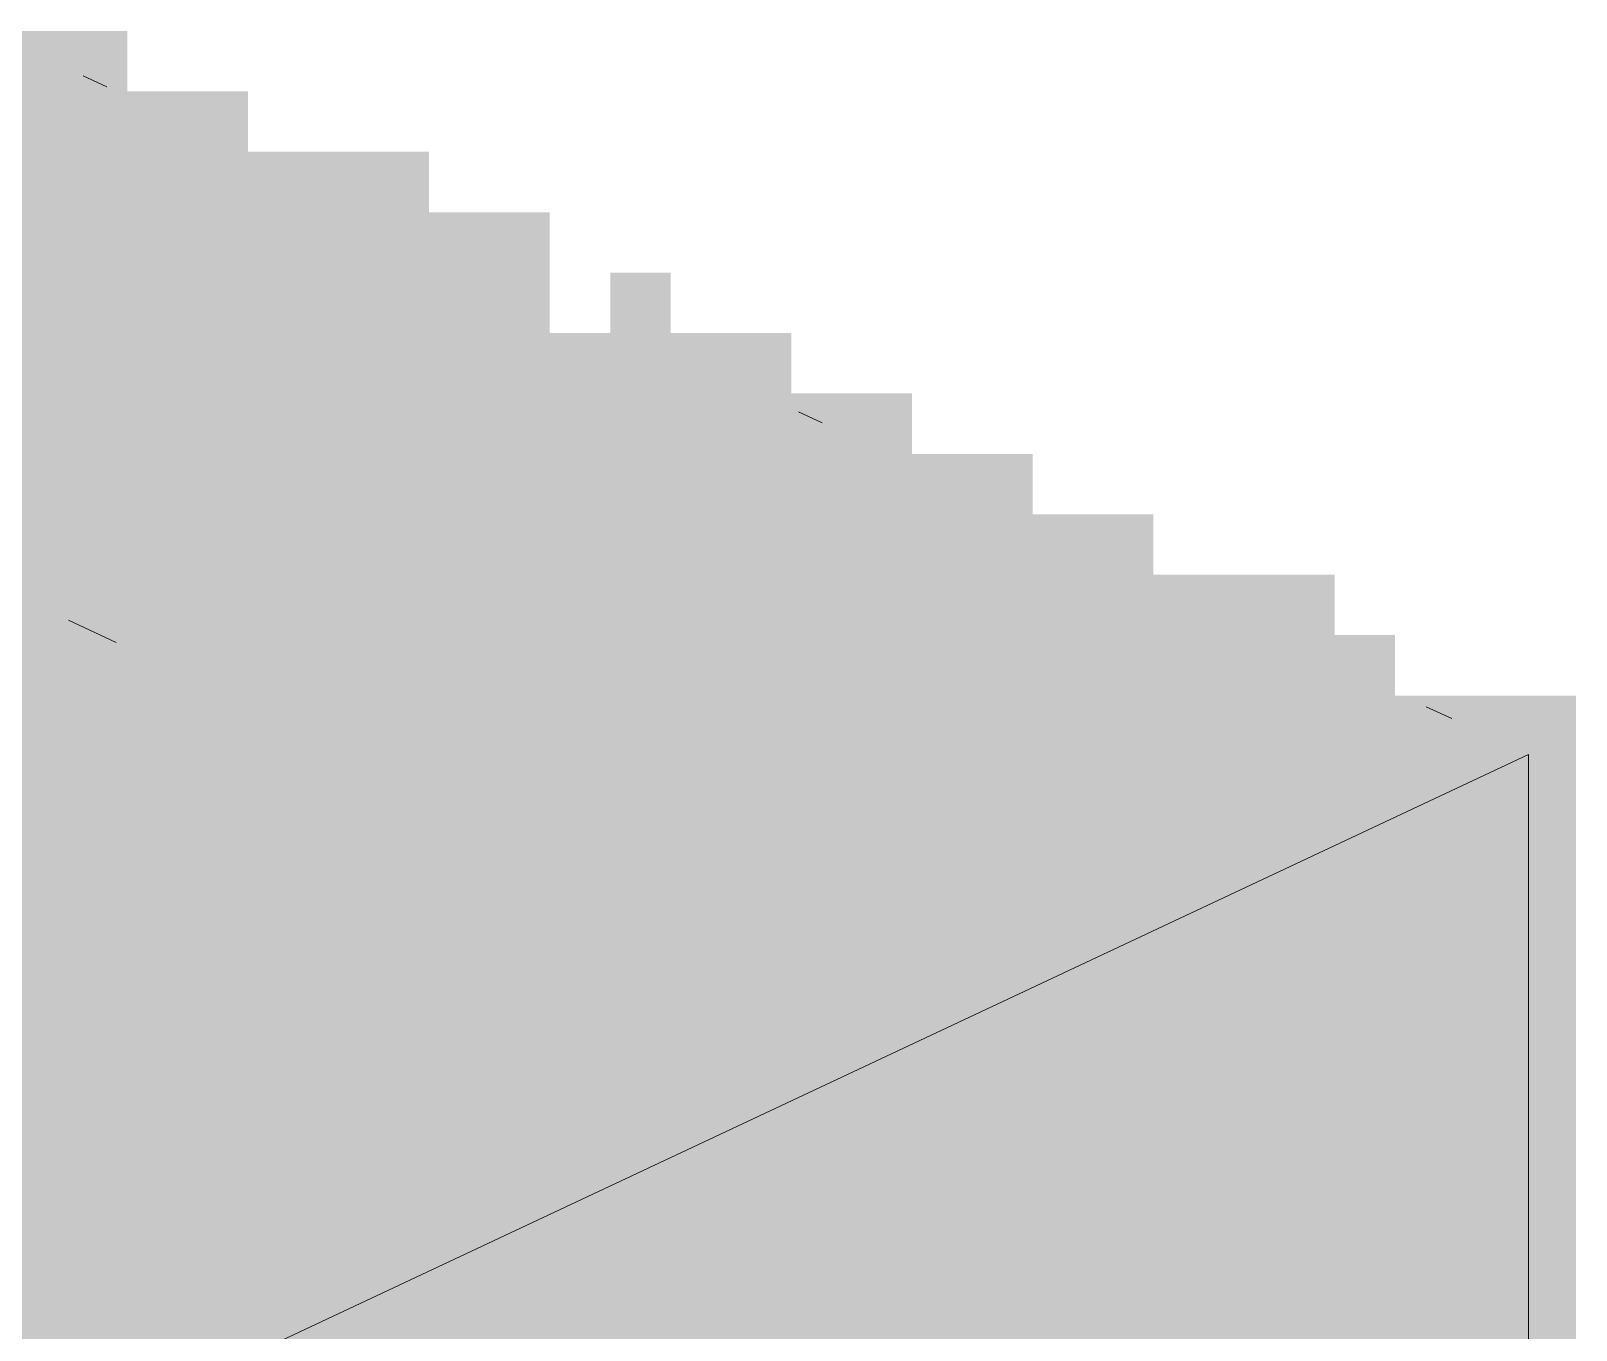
# Model space of a CAD drawing. Header units: millimetres. Extents: x 5 to 1315, y 5 to 292.
# Drawn here: x 1227.341 to 1229.807, y 89.218 to 91.291 of the extents above; entities that cross this region are included whole.
import ezdxf

# ---------------------------------------------------------------- set-up
doc = ezdxf.new("R2010")
doc.units = ezdxf.units.MM
doc.layers.add('EXISTING', color=7, linetype='Continuous')
doc.layers.add('IMAGES', color=7, linetype='Continuous')

# ---------------------------------------------------------------- blocks, each defined once
blk = doc.blocks.new('SHEET_03')
at = {"layer": 'EXISTING', "color": 250, "lineweight": 9}
for p, q in [((327.4621, 91.2013), (327.4241, 91.2191)), ((328.6041, 90.6651), (328.5661, 90.683)), ((327.401, 90.3505), (327.4772, 90.3147)), ((329.609, 90.1934), (329.5682, 90.2125)), ((263.2288, 58.9151), (329.7311, 90.136)), ((329.7311, 88.9664), (329.7311, 90.136))]:
    blk.add_line(p, q, dxfattribs=at)
at = {"layer": 'IMAGES', "color": 7}
for points in [[(327.3018, 91.1942), (327.3982, 91.1942), (327.3018, 91.2906), (327.3982, 91.2906)], [(327.3982, 91.1942), (327.4945, 91.1942), (327.3982, 91.2906), (327.4945, 91.2906)], [(327.3018, 91.0978), (327.3982, 91.0978), (327.3018, 91.1942), (327.3982, 91.1942)], [(327.3982, 91.0978), (327.4945, 91.0978), (327.3982, 91.1942), (327.4945, 91.1942)], [(327.4945, 91.0978), (327.6873, 91.0978), (327.4945, 91.1942), (327.6873, 91.1942)], [(326.1455, 91.0014), (327.3982, 91.0014), (326.1455, 91.0978), (327.3982, 91.0978)], [(327.3982, 91.0014), (327.4945, 91.0014), (327.3982, 91.0978), (327.4945, 91.0978)], [(327.4945, 91.0014), (327.6873, 91.0014), (327.4945, 91.0978), (327.6873, 91.0978)], [(327.6873, 91.0014), (327.7836, 91.0014), (327.6873, 91.0978), (327.7836, 91.0978)], [(327.7836, 91.0014), (327.9764, 91.0014), (327.7836, 91.0978), (327.9764, 91.0978)], [(326.5309, 90.905), (327.6873, 90.905), (326.5309, 91.0014), (327.6873, 91.0014)], [(327.6873, 90.905), (327.7836, 90.905), (327.6873, 91.0014), (327.7836, 91.0014)], [(327.7836, 90.905), (327.88, 90.905), (327.7836, 91.0014), (327.88, 91.0014)], [(327.88, 90.905), (327.9764, 90.905), (327.88, 91.0014), (327.9764, 91.0014)], [(327.9764, 90.905), (328.0727, 90.905), (327.9764, 91.0014), (328.0727, 91.0014)], [(328.0727, 90.905), (328.1691, 90.905), (328.0727, 91.0014), (328.1691, 91.0014)], [(326.6273, 90.8086), (327.7836, 90.8086), (326.6273, 90.905), (327.7836, 90.905)], [(327.7836, 90.8086), (327.9764, 90.8086), (327.7836, 90.905), (327.9764, 90.905)], [(327.9764, 90.8086), (328.1691, 90.8086), (327.9764, 90.905), (328.1691, 90.905)], [(328.2655, 90.8086), (328.3618, 90.8086), (328.2655, 90.905), (328.3618, 90.905)], [(326.9164, 90.7122), (327.9764, 90.7122), (326.9164, 90.8086), (327.9764, 90.8086)], [(327.9764, 90.7122), (328.0727, 90.7122), (327.9764, 90.8086), (328.0727, 90.8086)], [(328.0727, 90.7122), (328.1691, 90.7122), (328.0727, 90.8086), (328.1691, 90.8086)], [(328.1691, 90.7122), (328.2655, 90.7122), (328.1691, 90.8086), (328.2655, 90.8086)], [(328.2655, 90.7122), (328.3618, 90.7122), (328.2655, 90.8086), (328.3618, 90.8086)], [(328.3618, 90.7122), (328.4582, 90.7122), (328.3618, 90.8086), (328.4582, 90.8086)], [(328.4582, 90.7122), (328.5545, 90.7122), (328.4582, 90.8086), (328.5545, 90.8086)], [(327.2055, 90.6158), (328.2655, 90.6158), (327.2055, 90.7122), (328.2655, 90.7122)], [(328.2655, 90.6158), (328.3618, 90.6158), (328.2655, 90.7122), (328.3618, 90.7122)], [(328.3618, 90.6158), (328.4582, 90.6158), (328.3618, 90.7122), (328.4582, 90.7122)], [(328.4582, 90.6158), (328.5545, 90.6158), (328.4582, 90.7122), (328.5545, 90.7122)], [(328.5545, 90.6158), (328.6509, 90.6158), (328.5545, 90.7122), (328.6509, 90.7122)], [(328.6509, 90.6158), (328.7473, 90.6158), (328.6509, 90.7122), (328.7473, 90.7122)], [(327.3018, 90.5194), (328.3618, 90.5194), (327.3018, 90.6158), (328.3618, 90.6158)], [(328.3618, 90.5194), (328.4582, 90.5194), (328.3618, 90.6158), (328.4582, 90.6158)], [(328.4582, 90.5194), (328.5545, 90.5194), (328.4582, 90.6158), (328.5545, 90.6158)], [(328.5545, 90.5194), (328.6509, 90.5194), (328.5545, 90.6158), (328.6509, 90.6158)], [(328.6509, 90.5194), (328.7473, 90.5194), (328.6509, 90.6158), (328.7473, 90.6158)], [(328.7473, 90.5194), (328.8436, 90.5194), (328.7473, 90.6158), (328.8436, 90.6158)], [(328.8436, 90.5194), (328.94, 90.5194), (328.8436, 90.6158), (328.94, 90.6158)], [(327.3018, 90.423), (327.4945, 90.423), (327.3018, 90.5194), (327.4945, 90.5194)], [(327.4945, 90.423), (327.5909, 90.423), (327.4945, 90.5194), (327.5909, 90.5194)], [(327.5909, 90.423), (328.1691, 90.423), (327.5909, 90.5194), (328.1691, 90.5194)], [(328.1691, 90.423), (328.2655, 90.423), (328.1691, 90.5194), (328.2655, 90.5194)], [(328.2655, 90.423), (328.3618, 90.423), (328.2655, 90.5194), (328.3618, 90.5194)], [(328.3618, 90.423), (328.4582, 90.423), (328.3618, 90.5194), (328.4582, 90.5194)], [(328.4582, 90.423), (328.6509, 90.423), (328.4582, 90.5194), (328.6509, 90.5194)], [(328.6509, 90.423), (328.7473, 90.423), (328.6509, 90.5194), (328.7473, 90.5194)], [(328.7473, 90.423), (328.8436, 90.423), (328.7473, 90.5194), (328.8436, 90.5194)], [(328.8436, 90.423), (328.94, 90.423), (328.8436, 90.5194), (328.94, 90.5194)], [(328.94, 90.423), (329.0364, 90.423), (328.94, 90.5194), (329.0364, 90.5194)], [(329.0364, 90.423), (329.1327, 90.423), (329.0364, 90.5194), (329.1327, 90.5194)], [(327.3018, 90.3266), (327.4945, 90.3266), (327.3018, 90.423), (327.4945, 90.423)], [(327.4945, 90.3266), (327.5909, 90.3266), (327.4945, 90.423), (327.5909, 90.423)], [(327.5909, 90.3266), (327.6873, 90.3266), (327.5909, 90.423), (327.6873, 90.423)], [(327.6873, 90.3266), (328.0727, 90.3266), (327.6873, 90.423), (328.0727, 90.423)], [(328.0727, 90.2302), (328.1691, 90.2302), (328.0727, 90.423), (328.1691, 90.423)], [(328.1691, 90.2302), (328.2655, 90.2302), (328.1691, 90.423), (328.2655, 90.423)], [(328.2655, 90.2302), (328.3618, 90.2302), (328.2655, 90.423), (328.3618, 90.423)], [(328.3618, 90.3266), (328.4582, 90.3266), (328.3618, 90.423), (328.4582, 90.423)], [(328.4582, 90.3266), (328.6509, 90.3266), (328.4582, 90.423), (328.6509, 90.423)], [(328.6509, 90.3266), (328.8436, 90.3266), (328.6509, 90.423), (328.8436, 90.423)], [(328.8436, 90.3266), (329.1327, 90.3266), (328.8436, 90.423), (329.1327, 90.423)], [(329.1327, 90.3266), (329.2291, 90.3266), (329.1327, 90.423), (329.2291, 90.423)], [(329.2291, 90.3266), (329.3255, 90.3266), (329.2291, 90.423), (329.3255, 90.423)], [(329.3255, 90.3266), (329.4218, 90.3266), (329.3255, 90.423), (329.4218, 90.423)], [(327.3018, 90.2302), (327.3982, 90.2302), (327.3018, 90.3266), (327.3982, 90.3266)], [(327.3982, 90.2302), (327.4945, 90.2302), (327.3982, 90.3266), (327.4945, 90.3266)], [(327.4945, 90.2302), (327.6873, 90.2302), (327.4945, 90.3266), (327.6873, 90.3266)], [(327.6873, 90.2302), (327.7836, 90.2302), (327.6873, 90.3266), (327.7836, 90.3266)], [(327.7836, 90.2302), (327.9764, 90.2302), (327.7836, 90.3266), (327.9764, 90.3266)], [(327.9764, 90.2302), (328.0727, 90.2302), (327.9764, 90.3266), (328.0727, 90.3266)], [(328.3618, 90.2302), (328.4582, 90.2302), (328.3618, 90.3266), (328.4582, 90.3266)], [(328.4582, 90.2302), (329.1327, 90.2302), (328.4582, 90.3266), (329.1327, 90.3266)], [(329.1327, 90.2302), (329.2291, 90.2302), (329.1327, 90.3266), (329.2291, 90.3266)], [(329.2291, 90.2302), (329.3255, 90.2302), (329.2291, 90.3266), (329.3255, 90.3266)], [(329.3255, 90.2302), (329.4218, 90.2302), (329.3255, 90.3266), (329.4218, 90.3266)], [(329.4218, 90.2302), (329.5182, 90.2302), (329.4218, 90.3266), (329.5182, 90.3266)], [(325.4709, 90.1338), (327.3982, 90.1338), (325.4709, 90.2302), (327.3982, 90.2302)], [(327.3982, 90.1338), (327.4945, 90.1338), (327.3982, 90.2302), (327.4945, 90.2302)], [(327.4945, 90.1338), (327.5909, 90.1338), (327.4945, 90.2302), (327.5909, 90.2302)], [(327.5909, 90.1338), (327.7836, 90.1338), (327.5909, 90.2302), (327.7836, 90.2302)], [(327.7836, 90.1338), (327.88, 90.1338), (327.7836, 90.2302), (327.88, 90.2302)], [(327.88, 90.1338), (327.9764, 90.1338), (327.88, 90.2302), (327.9764, 90.2302)], [(327.9764, 90.1338), (328.0727, 90.1338), (327.9764, 90.2302), (328.0727, 90.2302)], [(328.0727, 90.1338), (328.2655, 90.1338), (328.0727, 90.2302), (328.2655, 90.2302)], [(328.2655, 90.1338), (328.3618, 90.1338), (328.2655, 90.2302), (328.3618, 90.2302)], [(328.3618, 90.1338), (329.3255, 90.1338), (328.3618, 90.2302), (329.3255, 90.2302)], [(329.3255, 90.1338), (329.4218, 90.1338), (329.3255, 90.2302), (329.4218, 90.2302)], [(329.4218, 90.1338), (329.5182, 90.1338), (329.4218, 90.2302), (329.5182, 90.2302)], [(329.5182, 90.1338), (329.6145, 90.1338), (329.5182, 90.2302), (329.6145, 90.2302)], [(329.6145, 90.1338), (329.7109, 90.1338), (329.6145, 90.2302), (329.7109, 90.2302)], [(329.7109, 90.1338), (329.8073, 90.1338), (329.7109, 90.2302), (329.8073, 90.2302)], [(325.5673, 90.0374), (327.6873, 90.0374), (325.5673, 90.1338), (327.6873, 90.1338)], [(327.6873, 90.0374), (327.7836, 90.0374), (327.6873, 90.1338), (327.7836, 90.1338)], [(327.7836, 90.0374), (327.9764, 90.0374), (327.7836, 90.1338), (327.9764, 90.1338)], [(327.9764, 90.0374), (328.0727, 90.0374), (327.9764, 90.1338), (328.0727, 90.1338)], [(328.0727, 90.0374), (329.2291, 90.0374), (328.0727, 90.1338), (329.2291, 90.1338)], [(329.2291, 90.0374), (329.3255, 90.0374), (329.2291, 90.1338), (329.3255, 90.1338)], [(329.3255, 90.0374), (329.5182, 90.0374), (329.3255, 90.1338), (329.5182, 90.1338)], [(329.5182, 90.0374), (329.6145, 90.0374), (329.5182, 90.1338), (329.6145, 90.1338)], [(329.6145, 90.0374), (329.7109, 90.0374), (329.6145, 90.1338), (329.7109, 90.1338)], [(329.7109, 88.7841), (329.8073, 88.7841), (329.7109, 90.1338), (329.8073, 90.1338)], [(325.8564, 89.941), (327.4945, 89.941), (325.8564, 90.0374), (327.4945, 90.0374)], [(327.4945, 89.941), (327.5909, 89.941), (327.4945, 90.0374), (327.5909, 90.0374)], [(327.5909, 89.941), (327.6873, 89.941), (327.5909, 90.0374), (327.6873, 90.0374)], [(327.6873, 89.941), (327.9764, 89.941), (327.6873, 90.0374), (327.9764, 90.0374)], [(327.9764, 89.941), (329.1327, 89.941), (327.9764, 90.0374), (329.1327, 90.0374)], [(329.1327, 89.941), (329.2291, 89.941), (329.1327, 90.0374), (329.2291, 90.0374)], [(329.2291, 89.941), (329.3255, 89.941), (329.2291, 90.0374), (329.3255, 90.0374)], [(329.3255, 89.941), (329.4218, 89.941), (329.3255, 90.0374), (329.4218, 90.0374)], [(329.4218, 89.941), (329.5182, 89.941), (329.4218, 90.0374), (329.5182, 90.0374)], [(329.5182, 89.941), (329.6145, 89.941), (329.5182, 90.0374), (329.6145, 90.0374)], [(329.6145, 89.941), (329.7109, 89.941), (329.6145, 90.0374), (329.7109, 90.0374)], [(327.3018, 89.8446), (327.3982, 89.8446), (327.3018, 89.941), (327.3982, 89.941)], [(327.3982, 89.7482), (327.4945, 89.7482), (327.3982, 89.941), (327.4945, 89.941)], [(327.4945, 89.8446), (328.8436, 89.8446), (327.4945, 89.941), (328.8436, 89.941)], [(328.8436, 89.8446), (328.94, 89.8446), (328.8436, 89.941), (328.94, 89.941)], [(328.94, 89.8446), (329.0364, 89.8446), (328.94, 89.941), (329.0364, 89.941)], [(329.0364, 89.8446), (329.1327, 89.8446), (329.0364, 89.941), (329.1327, 89.941)], [(329.1327, 89.8446), (329.2291, 89.8446), (329.1327, 89.941), (329.2291, 89.941)], [(329.2291, 89.8446), (329.3255, 89.8446), (329.2291, 89.941), (329.3255, 89.941)], [(329.3255, 89.8446), (329.4218, 89.8446), (329.3255, 89.941), (329.4218, 89.941)], [(329.4218, 89.8446), (329.5182, 89.8446), (329.4218, 89.941), (329.5182, 89.941)], [(329.5182, 89.8446), (329.7109, 89.8446), (329.5182, 89.941), (329.7109, 89.941)], [(327.3018, 89.7482), (327.3982, 89.7482), (327.3018, 89.8446), (327.3982, 89.8446)], [(327.4945, 89.7482), (328.6509, 89.7482), (327.4945, 89.8446), (328.6509, 89.8446)], [(328.6509, 89.7482), (328.7473, 89.7482), (328.6509, 89.8446), (328.7473, 89.8446)], [(328.7473, 89.7482), (328.8436, 89.7482), (328.7473, 89.8446), (328.8436, 89.8446)], [(328.8436, 89.7482), (328.94, 89.7482), (328.8436, 89.8446), (328.94, 89.8446)], [(328.94, 89.7482), (329.0364, 89.7482), (328.94, 89.8446), (329.0364, 89.8446)], [(329.0364, 89.7482), (329.1327, 89.7482), (329.0364, 89.8446), (329.1327, 89.8446)], [(329.1327, 89.7482), (329.2291, 89.7482), (329.1327, 89.8446), (329.2291, 89.8446)], [(329.2291, 89.7482), (329.3255, 89.7482), (329.2291, 89.8446), (329.3255, 89.8446)], [(329.3255, 89.7482), (329.5182, 89.7482), (329.3255, 89.8446), (329.5182, 89.8446)], [(329.5182, 89.7482), (329.7109, 89.7482), (329.5182, 89.8446), (329.7109, 89.8446)], [(327.3018, 89.6518), (327.3982, 89.6518), (327.3018, 89.7482), (327.3982, 89.7482)], [(327.3982, 89.6518), (328.5545, 89.6518), (327.3982, 89.7482), (328.5545, 89.7482)], [(328.5545, 89.6518), (328.6509, 89.6518), (328.5545, 89.7482), (328.6509, 89.7482)], [(328.6509, 89.6518), (328.7473, 89.6518), (328.6509, 89.7482), (328.7473, 89.7482)], [(328.7473, 89.6518), (328.8436, 89.6518), (328.7473, 89.7482), (328.8436, 89.7482)], [(328.8436, 89.6518), (328.94, 89.6518), (328.8436, 89.7482), (328.94, 89.7482)], [(328.94, 89.6518), (329.0364, 89.6518), (328.94, 89.7482), (329.0364, 89.7482)], [(329.0364, 89.6518), (329.1327, 89.6518), (329.0364, 89.7482), (329.1327, 89.7482)], [(329.1327, 89.6518), (329.2291, 89.6518), (329.1327, 89.7482), (329.2291, 89.7482)], [(329.2291, 89.6518), (329.3255, 89.6518), (329.2291, 89.7482), (329.3255, 89.7482)], [(329.3255, 89.6518), (329.7109, 89.6518), (329.3255, 89.7482), (329.7109, 89.7482)], [(326.9164, 89.5554), (328.1691, 89.5554), (326.9164, 89.6518), (328.1691, 89.6518)], [(328.1691, 89.5554), (328.2655, 89.5554), (328.1691, 89.6518), (328.2655, 89.6518)], [(328.2655, 89.5554), (328.3618, 89.5554), (328.2655, 89.6518), (328.3618, 89.6518)], [(328.3618, 89.5554), (328.4582, 89.5554), (328.3618, 89.6518), (328.4582, 89.6518)], [(328.4582, 89.5554), (328.5545, 89.5554), (328.4582, 89.6518), (328.5545, 89.6518)], [(328.5545, 89.4589), (328.6509, 89.4589), (328.5545, 89.6518), (328.6509, 89.6518)], [(328.6509, 89.5554), (328.8436, 89.5554), (328.6509, 89.6518), (328.8436, 89.6518)], [(328.8436, 89.5554), (328.94, 89.5554), (328.8436, 89.6518), (328.94, 89.6518)], [(328.94, 89.5554), (329.0364, 89.5554), (328.94, 89.6518), (329.0364, 89.6518)], [(329.0364, 89.5554), (329.7109, 89.5554), (329.0364, 89.6518), (329.7109, 89.6518)], [(326.9164, 89.4589), (328.0727, 89.4589), (326.9164, 89.5554), (328.0727, 89.5554)], [(328.0727, 89.4589), (328.1691, 89.4589), (328.0727, 89.5554), (328.1691, 89.5554)], [(328.1691, 89.4589), (328.2655, 89.4589), (328.1691, 89.5554), (328.2655, 89.5554)], [(328.2655, 89.4589), (328.3618, 89.4589), (328.2655, 89.5554), (328.3618, 89.5554)], [(328.3618, 89.3625), (328.4582, 89.3625), (328.3618, 89.5554), (328.4582, 89.5554)], [(328.4582, 89.4589), (328.5545, 89.4589), (328.4582, 89.5554), (328.5545, 89.5554)], [(328.6509, 89.3625), (329.7109, 89.3625), (328.6509, 89.5554), (329.7109, 89.5554)], [(326.82, 89.3625), (327.7836, 89.3625), (326.82, 89.4589), (327.7836, 89.4589)], [(327.7836, 89.3625), (327.88, 89.3625), (327.7836, 89.4589), (327.88, 89.4589)], [(327.88, 89.3625), (328.0727, 89.3625), (327.88, 89.4589), (328.0727, 89.4589)], [(328.0727, 89.3625), (328.1691, 89.3625), (328.0727, 89.4589), (328.1691, 89.4589)], [(328.1691, 89.3625), (328.2655, 89.3625), (328.1691, 89.4589), (328.2655, 89.4589)], [(328.2655, 89.3625), (328.3618, 89.3625), (328.2655, 89.4589), (328.3618, 89.4589)], [(328.4582, 89.3625), (328.6509, 89.3625), (328.4582, 89.4589), (328.6509, 89.4589)], [(326.3382, 89.2661), (327.6873, 89.2661), (326.3382, 89.3625), (327.6873, 89.3625)], [(327.6873, 89.2661), (327.7836, 89.2661), (327.6873, 89.3625), (327.7836, 89.3625)], [(327.7836, 89.2661), (327.88, 89.2661), (327.7836, 89.3625), (327.88, 89.3625)], [(327.88, 89.2661), (327.9764, 89.2661), (327.88, 89.3625), (327.9764, 89.3625)], [(327.9764, 89.1697), (328.0727, 89.1697), (327.9764, 89.3625), (328.0727, 89.3625)], [(328.0727, 89.2661), (328.1691, 89.2661), (328.0727, 89.3625), (328.1691, 89.3625)], [(328.1691, 89.2661), (328.2655, 89.2661), (328.1691, 89.3625), (328.2655, 89.3625)], [(328.2655, 89.2661), (328.3618, 89.2661), (328.2655, 89.3625), (328.3618, 89.3625)], [(328.3618, 89.2661), (328.4582, 89.2661), (328.3618, 89.3625), (328.4582, 89.3625)], [(328.4582, 89.2661), (329.7109, 89.2661), (328.4582, 89.3625), (329.7109, 89.3625)], [(326.2418, 89.1697), (327.3982, 89.1697), (326.2418, 89.2661), (327.3982, 89.2661)], [(327.3982, 89.1697), (327.5909, 89.1697), (327.3982, 89.2661), (327.5909, 89.2661)], [(327.5909, 89.1697), (327.6873, 89.1697), (327.5909, 89.2661), (327.6873, 89.2661)], [(327.6873, 89.1697), (327.7836, 89.1697), (327.6873, 89.2661), (327.7836, 89.2661)], [(327.7836, 89.1697), (327.88, 89.1697), (327.7836, 89.2661), (327.88, 89.2661)], [(327.88, 89.1697), (327.9764, 89.1697), (327.88, 89.2661), (327.9764, 89.2661)], [(328.0727, 89.1697), (328.2655, 89.1697), (328.0727, 89.2661), (328.2655, 89.2661)], [(328.2655, 89.1697), (329.7109, 89.1697), (328.2655, 89.2661), (329.7109, 89.2661)]]:
    blk.add_solid(points, dxfattribs=at)

msp = doc.modelspace()

# ---------------------------------------------------------------- block references
msp.add_blockref('SHEET_03', (900, 0))

doc.saveas('drawing.dxf')
